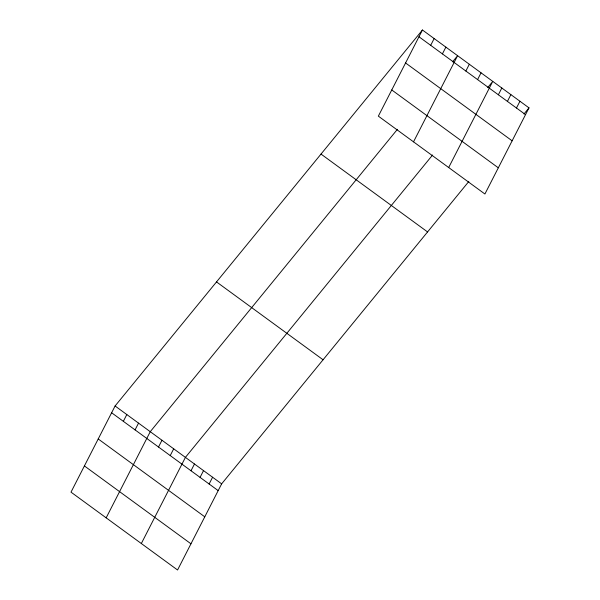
<?xml version="1.0" encoding="UTF-8"?>
<svg xmlns="http://www.w3.org/2000/svg" width="600" height="600" viewBox="0 0 600 600"><rect width="100%" height="100%" fill="white"/><g stroke="black" fill="none" stroke-linecap="round" stroke-linejoin="round"><path stroke-width="0.9" d="M422.438 30L378.353 116.145L484.912 194.01L528.998 107.858L422.438 30L115.087 405.99L71.002 492.143L177.562 570L221.647 483.855L468.81 181.485M123.345 421.327L126.81 414.555M135.067 429.893L138.532 423.12M106.17 517.838L150.255 431.685L397.418 129.322M158.512 447.022L161.97 440.25M170.227 455.588L173.692 448.815M141.33 543.525L185.415 457.38L432.577 155.017M191.01 470.768L194.475 463.995M200.062 477.382L203.528 470.618M430.695 45.33L434.16 38.565M209.123 484.005L212.587 477.232M442.418 53.895L445.882 47.13M413.52 141.84L457.605 55.695L452.588 61.83M465.862 71.025L469.327 64.26M477.585 79.59L481.043 72.825M448.68 167.535L492.765 81.39L487.755 87.525M498.36 94.77L501.825 88.005M507.42 101.392L510.885 94.62M516.472 108.007L519.938 101.243M523.98 113.993L528.998 107.858M418.972 36.773L525.533 114.63M405.57 62.963L512.13 140.82M391.763 89.955L498.315 167.812M321.015 154.08L427.567 231.938M216.517 281.918L323.07 359.775M115.087 405.99L221.647 483.855M111.623 412.763L218.183 490.62M98.22 438.96L204.772 516.817M84.412 465.945L190.965 543.803"/></g></svg>
